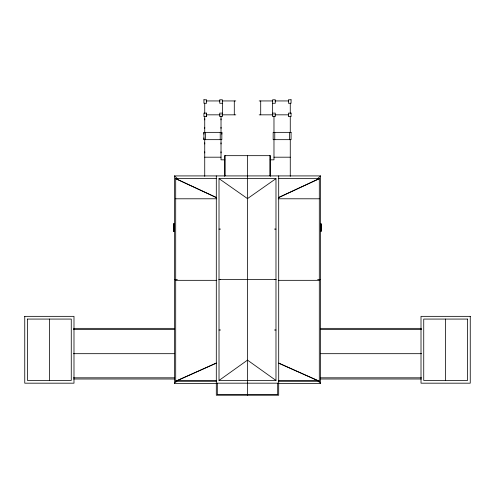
<?xml version="1.0" encoding="UTF-8"?>
<svg xmlns="http://www.w3.org/2000/svg" width="495" height="495" viewBox="0 0 495 495"><rect width="100%" height="100%" fill="white"/><g stroke="black" fill="none" stroke-linecap="round" stroke-linejoin="round"><path stroke-width="0.74" d="M49.37 380.457L49.37 319.071M173.683 231.314L173.683 230.775L174.221 230.775L174.221 231.314L173.683 231.314L173.683 223.728L174.221 223.728L174.221 224.266L173.683 224.266L173.683 223.728M174.011 230.911L174.03 224.117L173.912 230.911M174.444 383.384L174.444 175.917L320.556 175.917L320.556 383.384L278.697 383.384L278.697 395.227L216.303 395.227L216.303 383.384L174.444 383.384L177.365 380.667L216.705 380.667M216.742 178.633L175.694 178.633L175.694 381.255L216.544 381.255M221.828 132.357L221.828 139.664L203.928 139.664L203.928 132.357L221.828 132.357L221.828 134.182M204.732 176.338L204.732 139.318M204.732 132.357L204.732 116.356M204.732 113.448L204.732 103.146M205.524 139.664L205.524 132.357M206.576 116.597L206.576 113.114L203.928 113.114L203.928 116.597L206.576 116.597L206.576 113.114M216.303 175.917L216.303 383.173L278.697 383.173L278.697 175.917M217.311 383.192L217.311 394.62L277.689 394.62L277.689 383.192M219.019 380.457L219.013 178.633L275.981 178.633L275.981 380.457L219.019 380.457L247.5 360.131L275.981 380.457M220.232 139.664L220.232 132.357M221.024 132.357L221.024 116.356M224.414 176.338L224.414 155.671L270.586 155.671L270.586 176.338M225.163 175.756L225.163 155.671M234.296 114.834L234.296 100.943M247.5 175.917L247.5 395.227M247.5 175.756L247.5 155.671M278.456 381.255L319.306 381.255L319.306 178.646L278.258 178.633M174.234 230.899L174.463 231.301M320.735 224.507L321.335 224.433L320.964 224.909M317.635 178.633L320.556 175.917M275.981 178.633L247.5 198.606L219.019 178.633M278.772 197.48L319.306 178.646L278.772 197.499M174.463 223.746L174.469 224.377M320.537 231.301L320.766 230.899M320.531 224.377L320.537 223.746M174.036 224.909L173.665 224.433L174.265 224.507M174.036 225.887L173.621 225.572L174.036 225.256M174.036 226.865L173.621 226.543L174.036 226.227M174.036 227.836L173.621 227.521L174.036 227.205M174.036 228.814L173.621 228.498L174.036 228.183M174.036 229.785L173.621 229.47L174.036 229.154M174.036 230.763L173.621 230.447L174.036 230.132M320.964 225.256L321.379 225.572L320.964 225.887M320.964 226.227L321.379 226.543L320.964 226.865M320.964 227.205L321.379 227.521L320.964 227.836M320.964 228.183L321.379 228.498L320.964 228.814M320.964 229.154L321.379 229.47L320.964 229.785M320.964 230.132L321.379 230.447L320.964 230.763M173.993 224.755L173.993 224.439M173.993 225.726L173.993 225.411M173.993 226.704L173.993 226.388M173.993 227.681L173.993 227.366M173.993 228.653L173.993 228.337M173.993 229.631L173.993 229.315M173.993 230.608L173.993 230.286M321.007 224.439L321.007 224.755M321.007 225.411L321.007 225.726M321.007 226.388L321.007 226.704M321.007 227.366L321.007 227.681M321.007 228.337L321.007 228.653M321.007 229.315L321.007 229.631M321.007 230.286L321.007 230.608M206.248 100.943L220.021 100.943M222.162 100.943L235.818 100.943M259.182 100.943L272.838 100.943M274.979 100.943L288.752 100.943M222.366 103.257L219.724 103.257L219.724 99.773L222.366 99.773L222.366 116.597L219.724 116.597L219.724 113.114L222.366 113.114M272.634 103.257L275.276 103.257L275.276 99.773L272.634 99.773L272.634 116.597L275.276 116.597L275.276 113.114L272.634 113.114M206.211 114.834L220.287 114.834M221.71 114.834L235.818 114.834M259.182 114.834L273.29 114.834M274.713 114.834L288.789 114.834M204.732 157.193L221.024 157.193M273.976 157.193L290.268 157.193M224.835 159.842L221.024 159.842L221.024 139.318L221.024 139.664M270.165 159.842L273.976 159.842L273.976 139.318M175.694 198.798L216.742 198.78M278.258 198.78L319.306 198.798M321.317 224.266L320.779 224.266L320.779 223.728L321.317 223.728L321.317 231.314L320.779 231.314L320.779 230.775L321.317 230.775M219.019 229.092L220.56 229.092M274.44 229.092L275.981 229.092M219.019 279.372L275.981 279.372M219.019 279.545L220.56 279.545M274.44 279.545L275.981 279.545M174.444 279.65L177.365 279.65M317.635 279.65L320.556 279.65M175.694 280.331L216.742 280.331M278.258 280.331L319.306 280.331M73.576 328.358L174.29 328.358M320.711 328.358L421.424 328.358M73.47 329.546L174.29 329.546M320.711 329.546L421.53 329.546M219.019 330.004L220.56 330.004M274.44 330.004L275.981 330.004M73.47 353.684L174.283 353.684M320.717 353.684L421.53 353.684M73.47 377.815L174.29 377.815M320.711 377.815L421.53 377.815M73.576 379.003L174.29 379.003M320.711 379.003L421.424 379.003M278.295 380.667L317.635 380.667L320.556 383.384M320.97 230.942L320.97 224.105L321.088 230.924M216.228 197.48L175.694 178.646L216.228 197.499M174.444 175.917L177.365 178.633M445.63 319.071L445.63 380.457M290.268 103.146L290.268 113.448M290.268 116.356L290.268 132.357M290.268 139.318L290.268 176.338M289.476 132.357L289.476 139.664M274.768 132.357L274.768 139.664M273.976 116.356L273.976 132.357M269.837 155.671L269.837 175.756M260.704 100.943L260.704 114.834M221.024 118.825L221.024 119.87M221.024 127.295L221.024 128.347M221.024 142.845L221.024 143.958M221.024 151.829L221.024 152.936M204.732 118.825L204.732 119.87M204.732 127.295L204.732 128.347M204.732 142.845L204.732 143.958M204.732 151.829L204.732 152.936M203.928 132.357L203.928 134.182M203.928 137.845L203.928 139.664M24.75 316.348L24.75 383.18L73.99 383.18L73.99 316.348L24.75 316.348M27.473 319.071L27.473 380.457L71.268 380.457L71.268 319.071L27.473 319.071M203.928 99.773L203.928 103.257L206.576 103.257L206.576 99.773L203.928 99.773M216.228 363.113L175.694 381.255L216.228 363.163M291.072 99.773L288.424 99.773L288.424 103.257L291.072 103.257L291.072 99.773M291.072 113.114L288.424 113.114L288.424 116.597L291.072 116.597L291.072 113.114M291.072 132.357L273.172 132.357L273.172 139.664L291.072 139.664L291.072 132.357M470.25 316.348L421.01 316.348L421.01 383.18L470.25 383.18L470.25 316.348M467.528 319.071L423.732 319.071L423.732 380.457L467.528 380.457L467.528 319.071M319.306 381.255L278.772 363.163L319.306 381.255"/></g></svg>
